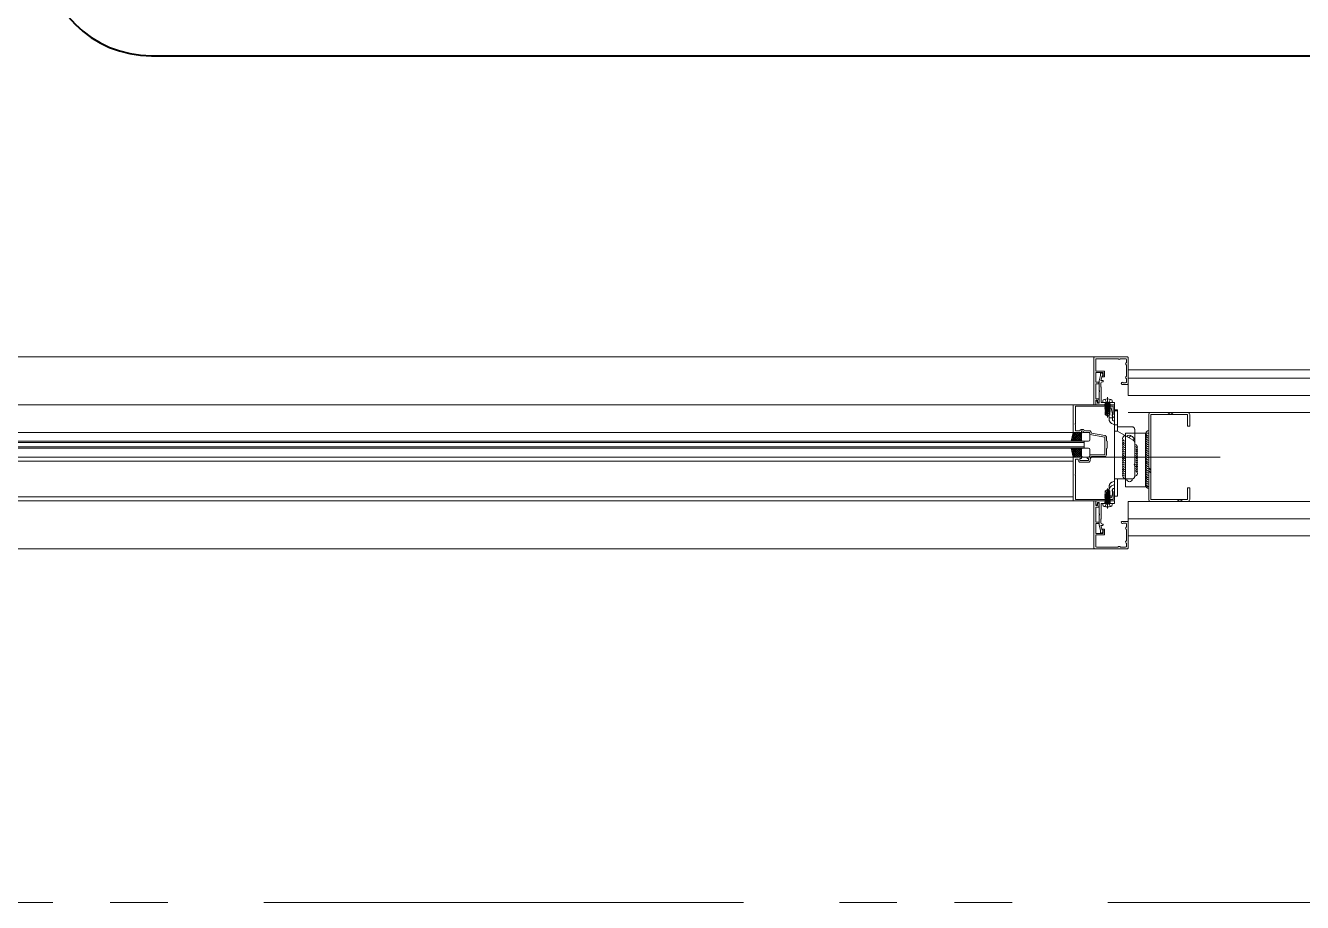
# Model space of a CAD drawing. Units: millimetres at full size. Extents: x -22551 to 92397, y -19340 to 14894.
# Drawn here: x 3147 to 4079, y -1231 to -591 of the extents above; entities that cross this region are included whole.
import ezdxf

# ---------------------------------------------------------------- set-up
doc = ezdxf.new("R2010")
doc.units = ezdxf.units.MM
doc.header["$LTSCALE"] = 70
doc.linetypes.add('DASHED3', pattern=[4, 3, -1])
doc.linetypes.add('DOUBLE_CHAIN1', pattern=[8.8, 5, -1, 0.6, -0.6, 0.6, -1])
doc.layers.add('1-6_配管－冷媒：冷媒配管用銅管', color=5, linetype='Continuous', lineweight=40)
doc.layers.add('2-0_通芯', color=7, linetype='Continuous', lineweight=15)

# ---------------------------------------------------------------- blocks, each defined once
blk = doc.blocks.new('グループ部品-125')
at = {"layer": '2-0_通芯'}
for p, q in [((896.61, -832.7), (3926.61, -832.7)), ((3926.61, -833.2), (3926.61, -867.7)), ((3951.61, -860.7), (3951.61, -833.2)), ((3951.61, -842.2), (4098.11, -842.2)), ((3947.36, -852.7), (3951.11, -852.7)), ((3951.61, -848.2), (4104.11, -848.2)), ((3932.01, -865.9), (3941.61, -865.9)), ((3933.11, -865.9), (3933.21, -864.78)), ((3934.88, -866.4), (3934.88, -866.6)), ((3936.61, -867.06), (3936.61, -862.15)), ((3938.34, -866.4), (3938.34, -866.6)), ((3940.11, -865.9), (3940.01, -864.78)), ((3941.61, -867.7), (3941.61, -865.9)), ((3951.61, -860.7), (4116.61, -860.7)), ((3941.61, -867.7), (881.61, -867.7)), ((3911.61, -887.5), (3911.61, -867.7)), ((3934.63, -866.6), (3938.59, -866.6)), ((3934.63, -866.6), (3934.63, -866.69)), ((3938.59, -867.39), (3934.63, -866.69)), ((3934.63, -866.69), (3935.01, -866.91)), ((3934.63, -867.21), (3935.01, -866.99)), ((3934.63, -867.21), (3934.63, -867.39)), ((3938.59, -868.09), (3934.63, -867.39)), ((3934.63, -867.39), (3935.01, -867.61)), ((3934.63, -867.91), (3935.01, -867.69)), ((3934.63, -868.61), (3935.01, -868.39)), ((3934.63, -868.61), (3934.63, -868.79)), ((3934.63, -868.61), (3938.59, -869.31)), ((3934.63, -868.79), (3935.01, -869.01)), ((3938.59, -869.49), (3934.63, -868.79)), ((3934.63, -869.31), (3935.01, -869.09)), ((3934.63, -869.31), (3938.59, -870.01)), ((3934.63, -869.31), (3934.63, -869.49)), ((3934.63, -869.49), (3935.01, -869.71)), ((3938.59, -870.19), (3934.63, -869.49)), ((3934.63, -870.01), (3935.01, -869.79)), ((3934.63, -870.01), (3938.59, -870.71)), ((3934.63, -870.01), (3934.63, -870.19)), ((3934.63, -870.19), (3935.01, -870.41)), ((3938.59, -870.89), (3934.63, -870.19)), ((3934.63, -870.71), (3935.01, -870.49)), ((3934.63, -870.71), (3938.59, -871.41)), ((3934.63, -870.71), (3934.63, -870.89)), ((3934.63, -870.89), (3935.01, -871.11)), ((3938.59, -871.59), (3934.63, -870.89)), ((3934.63, -871.41), (3935.01, -871.19)), ((3934.63, -871.41), (3935.26, -871.52)), ((3934.63, -871.41), (3934.63, -871.59)), ((3935.26, -871.7), (3934.63, -871.59)), ((3934.96, -872.6), (3935.26, -872.6)), ((3934.96, -874.89), (3936.46, -875.9)), ((3935.01, -866.91), (3938.21, -867.61)), ((3935.01, -866.99), (3935.01, -866.91)), ((3938.21, -867.69), (3935.01, -866.99)), ((3935.01, -867.61), (3938.21, -868.31)), ((3935.01, -867.69), (3935.01, -867.61)), ((3935.01, -868.39), (3935.01, -868.31)), ((3938.21, -869.09), (3935.01, -868.39)), ((3935.01, -869.01), (3938.21, -869.71)), ((3935.01, -869.09), (3935.01, -869.01)), ((3938.21, -869.79), (3935.01, -869.09)), ((3935.01, -869.71), (3938.21, -870.41)), ((3935.01, -869.79), (3935.01, -869.71)), ((3938.21, -870.49), (3935.01, -869.79)), ((3935.01, -870.41), (3938.21, -871.11)), ((3935.01, -870.49), (3935.01, -870.41)), ((3938.21, -871.19), (3935.01, -870.49)), ((3935.01, -871.11), (3938.21, -871.81)), ((3935.01, -871.19), (3935.01, -871.11)), ((3938.21, -871.89), (3935.01, -871.19)), ((3935.01, -872.6), (3935.01, -871.81)), ((3935.26, -874.7), (3936.46, -875.54)), ((3936.61, -874.39), (3935.75, -871.49)), ((3935.79, -871.62), (3938.59, -872.11)), ((3938.59, -872.29), (3935.84, -871.8)), ((3935.9, -872), (3938.21, -872.51)), ((3936.08, -872.6), (3938.26, -872.6)), ((3936.46, -875.54), (3936.46, -875.9)), ((3936.61, -869.26), (3936.61, -868.06)), ((3936.61, -870.26), (3936.61, -876.83)), ((3936.61, -874.39), (3936.76, -875.9)), ((3938.26, -874.89), (3936.76, -875.9)), ((3936.81, -866.6), (3938.21, -866.91)), ((3939.29, -869.83), (3937.02, -870.23)), ((3937.31, -874), (3938.26, -874.81)), ((3938.59, -866.69), (3938.21, -866.91)), ((3938.21, -866.99), (3938.21, -866.91)), ((3938.59, -867.39), (3938.21, -867.61)), ((3938.21, -867.69), (3938.21, -867.61)), ((3938.59, -868.09), (3938.21, -868.31)), ((3938.21, -868.39), (3938.21, -868.31)), ((3938.59, -868.79), (3938.21, -869.01)), ((3938.21, -869.09), (3938.21, -869.01)), ((3938.59, -869.31), (3938.21, -869.09)), ((3938.59, -869.49), (3938.21, -869.71)), ((3938.21, -869.79), (3938.21, -869.71)), ((3938.59, -870.01), (3938.21, -869.79)), ((3938.59, -870.19), (3938.21, -870.41)), ((3938.21, -870.49), (3938.21, -870.41)), ((3938.59, -870.71), (3938.21, -870.49)), ((3938.59, -870.89), (3938.21, -871.11)), ((3938.21, -871.19), (3938.21, -871.11)), ((3938.59, -871.41), (3938.21, -871.19)), ((3938.59, -871.59), (3938.21, -871.81)), ((3938.21, -871.89), (3938.21, -871.81)), ((3938.59, -872.11), (3938.21, -871.89)), ((3938.59, -872.29), (3938.21, -872.51)), ((3938.21, -872.59), (3938.21, -872.51)), ((3938.26, -872.6), (3938.26, -874.89)), ((3938.59, -867.91), (3938.59, -868.09)), ((3938.59, -869.31), (3938.59, -869.49)), ((3938.59, -870.01), (3938.59, -870.19)), ((3938.59, -870.71), (3938.59, -870.89)), ((3938.59, -871.41), (3938.59, -871.59)), ((3938.59, -872.11), (3938.59, -872.29)), ((3940.28, -874.7), (3940.31, -874.7)), ((3943.91, -879.7), (3943.91, -872.1)), ((3951.61, -873.2), (4129.11, -873.2)), ((3966.61, -936.6), (3966.61, -874.8)), ((3968.21, -873.2), (3995.01, -873.2)), ((3980.68, -873.2), (3982.28, -874.8)), ((3982.8, -873.2), (3984.4, -874.8)), ((3936.46, -875.9), (3936.76, -875.9)), ((3941.61, -876.22), (3941.61, -876.93)), ((3919.61, -894.2), (2421.11, -894.2)), ((2423.11, -887.7), (3917.61, -887.7)), ((3911.61, -887.7), (3910.11, -894.2)), ((3916.37, -887.7), (3910.18, -893.89)), ((3910.52, -894.2), (3910.19, -893.86)), ((3911.94, -894.2), (3910.45, -892.72)), ((3914.95, -887.7), (3910.61, -892.05)), ((3913.35, -894.2), (3910.72, -891.57)), ((3914.77, -894.2), (3910.98, -890.42)), ((3913.54, -887.7), (3911.03, -890.21)), ((3916.18, -894.2), (3911.25, -889.27)), ((3917.61, -887.87), (3911.28, -894.2)), ((3912.13, -887.7), (3911.46, -888.37)), ((3917.6, -894.2), (3911.51, -888.12)), ((3917.61, -892.8), (3912.51, -887.7)), ((3917.61, -889.29), (3912.7, -894.2)), ((3917.61, -891.39), (3913.92, -887.7)), ((3917.61, -890.7), (3914.11, -894.2)), ((3917.61, -889.97), (3915.34, -887.7)), ((3917.61, -892.11), (3915.52, -894.2)), ((3917.61, -888.56), (3916.75, -887.7)), ((3917.61, -893.53), (3916.94, -894.2)), ((3917.45, -885.7), (3918.58, -885.7)), ((3917.61, -894.2), (3917.61, -886.7)), ((3917.61, -888.7), (3917.61, -893.2)), ((3922.61, -887.7), (3918.61, -887.7)), ((3918.61, -894.2), (3922.61, -894.2)), ((3919.61, -899.2), (3919.61, -894.2)), ((3923.61, -893.2), (3923.61, -888.7)), ((3924.8, -888.19), (3934.57, -889.91)), ((3941.61, -887), (3941.61, -886.7)), ((3966.61, -888.39), (3966.61, -927.39)), ((3919.61, -895.2), (2421.11, -895.2)), ((3919.61, -898.2), (2421.11, -898.2)), ((3919.61, -899.2), (2421.11, -899.2)), ((3911.61, -905.7), (3910.11, -899.2)), ((3916.37, -905.7), (3910.18, -899.52)), ((3910.52, -899.2), (3910.19, -899.54)), ((3911.94, -899.2), (3910.45, -900.69)), ((3914.95, -905.7), (3910.61, -901.35)), ((3913.35, -899.2), (3910.72, -901.84)), ((3914.77, -899.2), (3910.98, -902.98)), ((3913.54, -905.7), (3911.03, -903.19)), ((3916.18, -899.2), (3911.25, -904.13)), ((3917.61, -905.53), (3911.28, -899.2)), ((3917.6, -899.2), (3911.51, -905.28)), ((3917.61, -900.6), (3912.51, -905.7)), ((3917.61, -904.11), (3912.7, -899.2)), ((3917.61, -902.01), (3913.92, -905.7)), ((3917.61, -902.7), (3914.11, -899.2)), ((3917.61, -903.43), (3915.34, -905.7)), ((3917.61, -901.29), (3915.52, -899.2)), ((3917.61, -899.87), (3916.94, -899.2)), ((3917.61, -899.2), (3917.61, -906.7)), ((3917.61, -904.7), (3917.61, -900.2)), ((3918.61, -899.2), (3922.61, -899.2)), ((3923.61, -900.2), (3923.61, -904.7)), ((2423.11, -905.7), (3917.61, -905.7)), ((3911.61, -908.7), (2429.11, -908.7)), ((3912.13, -905.7), (3911.46, -905.03)), ((3911.61, -937.7), (3911.61, -905.9)), ((3922.51, -909.5), (3916.71, -909.5)), ((3917.61, -904.84), (3916.75, -905.7)), ((3922.61, -905.7), (3918.61, -905.7)), ((3966.61, -913.58), (3968.21, -915.18)), ((3966.61, -915.7), (3968.21, -917.3)), ((3934.96, -930.51), (3936.46, -929.5)), ((3934.96, -932.8), (3934.96, -930.51)), ((3935.91, -931.4), (3934.96, -930.59)), ((3936.61, -931.01), (3936.46, -929.5)), ((3936.76, -929.5), (3936.46, -929.5)), ((3936.61, -935.14), (3936.61, -928.57)), ((3936.61, -931.01), (3937.47, -933.91)), ((3938.26, -930.51), (3936.76, -929.5)), ((3936.76, -929.86), (3936.76, -929.5)), ((3937.96, -930.71), (3936.76, -929.86)), ((3940.31, -930.7), (3940.28, -930.7)), ((3941.61, -925.4), (3941.61, -925.7)), ((3996.61, -928.2), (3996.61, -936.6)), ((881.61, -937.7), (3941.61, -937.7)), ((3911.61, -934.7), (2429.11, -934.7)), ((3926.61, -972.2), (3926.61, -937.7)), ((3941.61, -939.5), (3932.01, -939.5)), ((3933.11, -939.5), (3933.21, -940.62)), ((3934.63, -933.11), (3935.01, -932.89)), ((3934.63, -933.29), (3934.63, -933.11)), ((3934.63, -933.11), (3937.38, -933.6)), ((3934.63, -933.29), (3935.01, -933.51)), ((3937.43, -933.78), (3934.63, -933.29)), ((3934.63, -933.81), (3935.01, -933.59)), ((3934.63, -933.99), (3934.63, -933.81)), ((3934.63, -933.81), (3938.59, -934.51)), ((3934.63, -933.99), (3935.01, -934.21)), ((3938.59, -934.69), (3934.63, -933.99)), ((3934.63, -934.51), (3935.01, -934.29)), ((3934.63, -934.69), (3934.63, -934.51)), ((3934.63, -934.51), (3938.59, -935.21)), ((3934.63, -934.69), (3935.01, -934.91)), ((3938.59, -935.39), (3934.63, -934.69)), ((3934.63, -935.21), (3935.01, -934.99)), ((3934.63, -935.39), (3934.63, -935.21)), ((3934.63, -935.21), (3938.59, -935.91)), ((3934.63, -935.39), (3935.01, -935.61)), ((3938.59, -936.09), (3934.63, -935.39)), ((3934.63, -935.91), (3935.01, -935.69)), ((3934.63, -936.09), (3934.63, -935.91)), ((3934.63, -935.91), (3938.59, -936.61)), ((3934.63, -936.09), (3935.01, -936.31)), ((3938.59, -936.79), (3934.63, -936.09)), ((3934.63, -936.61), (3935.01, -936.39)), ((3934.63, -937.31), (3935.01, -937.09)), ((3934.63, -937.31), (3938.59, -938.01)), ((3934.63, -937.49), (3934.63, -937.31)), ((3934.63, -938.01), (3935.01, -937.79)), ((3934.63, -938.01), (3938.59, -938.71)), ((3934.63, -938.71), (3935.01, -938.49)), ((3938.59, -938.8), (3934.63, -938.8)), ((3934.88, -939), (3934.88, -938.8)), ((3937.14, -932.8), (3934.96, -932.8)), ((3935.01, -932.81), (3935.01, -932.89)), ((3937.32, -933.4), (3935.01, -932.89)), ((3935.01, -933.51), (3935.01, -933.59)), ((3935.01, -933.51), (3938.21, -934.21)), ((3938.21, -934.29), (3935.01, -933.59)), ((3935.01, -934.21), (3935.01, -934.29)), ((3935.01, -934.21), (3938.21, -934.91)), ((3938.21, -934.99), (3935.01, -934.29)), ((3935.01, -934.91), (3935.01, -934.99)), ((3935.01, -934.91), (3938.21, -935.61)), ((3938.21, -935.69), (3935.01, -934.99)), ((3935.01, -935.61), (3935.01, -935.69)), ((3935.01, -935.61), (3938.21, -936.31)), ((3938.21, -936.39), (3935.01, -935.69)), ((3935.01, -936.31), (3935.01, -936.39)), ((3935.01, -936.31), (3938.21, -937.01)), ((3935.01, -937.01), (3935.01, -937.09)), ((3938.21, -937.79), (3935.01, -937.09)), ((3935.01, -937.71), (3938.21, -938.41)), ((3935.01, -937.71), (3935.01, -937.79)), ((3938.21, -938.49), (3935.01, -937.79)), ((3935.01, -938.41), (3935.01, -938.49)), ((3936.41, -938.8), (3935.01, -938.49)), ((3936.61, -936.14), (3936.61, -937.34)), ((3936.61, -938.34), (3936.61, -943.25)), ((3938.26, -932.8), (3937.96, -932.8)), ((3937.96, -933.7), (3938.59, -933.81)), ((3938.59, -933.99), (3937.96, -933.88)), ((3938.21, -932.8), (3938.21, -933.59)), ((3938.59, -933.99), (3938.21, -934.21)), ((3938.21, -934.21), (3938.21, -934.29)), ((3938.59, -934.51), (3938.21, -934.29)), ((3938.59, -934.69), (3938.21, -934.91)), ((3938.21, -934.91), (3938.21, -934.99)), ((3938.59, -935.21), (3938.21, -934.99)), ((3938.59, -935.39), (3938.21, -935.61)), ((3938.21, -935.61), (3938.21, -935.69)), ((3938.59, -935.91), (3938.21, -935.69)), ((3938.59, -936.09), (3938.21, -936.31)), ((3938.21, -936.31), (3938.21, -936.39)), ((3938.59, -936.61), (3938.21, -936.39)), ((3938.59, -936.79), (3938.21, -937.01)), ((3938.21, -937.01), (3938.21, -937.09)), ((3938.59, -937.49), (3938.21, -937.71)), ((3938.21, -937.71), (3938.21, -937.79)), ((3938.59, -938.01), (3938.21, -937.79)), ((3938.59, -938.19), (3938.21, -938.41)), ((3938.21, -938.41), (3938.21, -938.49)), ((3938.59, -938.71), (3938.21, -938.49)), ((3938.34, -939), (3938.34, -938.8)), ((3938.59, -933.99), (3938.59, -933.81)), ((3938.59, -934.69), (3938.59, -934.51)), ((3938.59, -935.39), (3938.59, -935.21)), ((3938.59, -936.09), (3938.59, -935.91)), ((3938.59, -936.79), (3938.59, -936.61)), ((3938.59, -938.19), (3938.59, -938.01)), ((3938.59, -938.8), (3938.59, -938.71)), ((3940.11, -939.5), (3940.01, -940.62)), ((3941.61, -937.7), (3941.61, -939.5)), ((3951.61, -938.2), (3951.61, -972.2)), ((3951.61, -938.2), (4206.61, -938.2)), ((3995.01, -938.2), (3968.21, -938.2)), ((3987.51, -936.6), (3989.11, -938.2)), ((3989.63, -936.6), (3991.23, -938.2)), ((3947.36, -952.7), (3951.11, -952.7)), ((3951.61, -950.7), (4194.11, -950.7)), ((3951.61, -963.2), (4371.61, -963.2)), ((3926.61, -972.7), (896.61, -972.7))]:
    blk.add_line(p, q, dxfattribs=at)
at = {"layer": '2-0_通芯', "linetype": 'DASHED3'}
for p, q in [((3937.81, -874.7), (3937.02, -870.23)), ((3937.81, -878.3), (3937.81, -874.7)), ((3940.11, -874.5), (3939.29, -869.83)), ((3940.11, -878.3), (3940.11, -874.5)), ((3941.61, -934.2), (3941.61, -871.2)), ((3943.91, -871.2), (3941.61, -871.2)), ((3943.91, -872.1), (3941.61, -872.1)), ((3943.91, -886.85), (3943.91, -871.2)), ((3937.81, -877.23), (3940.11, -877.23)), ((3939.72, -881.29), (3941.61, -882.17)), ((3941.61, -877.05), (3940.11, -876.34)), ((3941.61, -879.63), (3940.69, -879.2)), ((3943.91, -882.34), (3941.61, -882.34)), ((3943.91, -883.7), (3954.41, -883.7)), ((3949.61, -888.39), (3966.61, -888.39)), ((3949.61, -927.39), (3949.61, -888.39)), ((3956.41, -885.7), (3956.41, -910.49)), ((3964.31, -888.39), (3964.31, -927.39)), ((3956.41, -919.7), (3956.41, -911.91)), ((3941.61, -921.7), (3954.41, -921.7)), ((3943.91, -934.2), (3943.91, -921.7)), ((3937.81, -927.1), (3937.81, -929.64)), ((3937.81, -929.69), (3937.81, -932.46)), ((3939.7, -926.71), (3941.61, -925.81)), ((3939.72, -924.11), (3941.61, -923.23)), ((3940.11, -929.69), (3940.11, -932.66)), ((3941.61, -928.35), (3940.68, -928.79)), ((3966.61, -927.39), (3949.61, -927.39)), ((3937.81, -932.46), (3937.33, -935.17)), ((3937.33, -935.17), (3939.6, -935.57)), ((3937.58, -933.76), (3939.85, -934.16)), ((3940.11, -932.66), (3939.6, -935.57)), ((3941.61, -934.2), (3943.91, -934.2))]:
    blk.add_line(p, q, dxfattribs=at)
at = {"layer": '2-0_通芯', "linetype": 'DOUBLE_CHAIN1'}
for p, q in [((-4339.14, -905.7), (7495.33, -905.7)), ((-22551.09, -1230.7), (23861.61, -1230.7))]:
    blk.add_line(p, q, dxfattribs=at)
at = {"layer": '2-0_通芯'}
for points in [[(3951.11, -832.7), (3927.11, -832.7), (3926.61, -833.2)], [(3930.01, -851.2), (3928.01, -851.2), (3928.01, -844), (3933.41, -844), (3933.41, -846.03), (3933.01, -846.6), (3933.01, -847.1), (3934.41, -847.1), (3934.41, -843), (3928.01, -843), (3928.01, -834.5)], [(3928.51, -834), (3944.09, -834), (3944.32, -834.12)], [(3945.9, -834.12), (3946.14, -834), (3949.81, -834)], [(3950.31, -834.5), (3950.31, -836.68), (3950.2, -836.91)], [(3950.2, -838.49), (3950.31, -838.73), (3950.31, -846.68), (3950.2, -846.91)], [(3931.51, -844.5), (3931.51, -846.27), (3930.51, -850), (3930.51, -857.24), (3930.63, -857.43), (3930.63, -857.98), (3930.51, -858.16), (3930.51, -866.5), (3929.38, -866.5), (3929.1, -864.91)], [(3932.91, -849.8), (3931.81, -849.8), (3932.71, -846.42), (3933.57, -846.19), (3932.44, -844.25), (3931.51, -844.5)], [(3930.51, -865.76), (3930.29, -863.2), (3928.01, -863.2), (3928.01, -852.2), (3930.01, -852.2)], [(3932.01, -865.9), (3932.01, -854.7), (3931.71, -854.4), (3931.71, -852)], [(3949.81, -851.5), (3948.1, -851.5), (3947.89, -851.41)], [(3950.2, -848.49), (3950.31, -848.73), (3950.31, -851)], [(3928.11, -867.7), (3928.11, -864.3), (3929.24, -864.3), (3929.52, -865.89)], [(3934.56, -863.54), (3935.47, -865.35), (3936.61, -865.96)], [(3937.07, -865.9), (3936.89, -866.02), (3936.34, -866.02), (3936.15, -865.9)], [(3938.66, -863.54), (3937.76, -865.35), (3936.61, -865.96)], [(3940.61, -874.4), (3940.61, -868.7), (3913.21, -868.7), (3913.21, -881.24)], [(3934.63, -867.21), (3938.59, -867.91), (3938.21, -867.69)], [(3934.63, -867.91), (3938.59, -868.61), (3938.59, -868.79), (3934.63, -868.09)], [(3934.63, -867.91), (3934.63, -868.09), (3935.01, -868.31), (3938.21, -869.01)], [(3934.63, -871.59), (3935.01, -871.81), (3935.26, -871.86)], [(3934.96, -872.6), (3934.96, -874.89), (3935.26, -874.7)], [(3938.59, -868.61), (3938.21, -868.39), (3935.01, -867.69)], [(3935.13, -866.6), (3938.59, -867.21), (3938.59, -867.39)], [(3936.46, -875.54), (3935.26, -871.55), (3935.26, -874.7)], [(3938.59, -867.21), (3938.21, -866.99), (3936.41, -866.6)], [(3936.61, -874.5), (3937.31, -874), (3937.45, -872.6)], [(3938.59, -866.6), (3938.59, -866.69), (3938.1, -866.6)], [(3941.61, -868.2), (3941.61, -876.7), (3940.61, -876.7), (3939.98, -875.61), (3939.98, -875)], [(3996.61, -874.8), (3996.61, -883.2), (3995.01, -883.2), (3995.01, -874.8), (3968.21, -874.8), (3968.21, -936.6), (3995.01, -936.6), (3995.01, -928.2), (3996.61, -928.2)], [(3913.21, -882.16), (3913.21, -886.5), (3916.41, -886.5), (3916.58, -886.2)], [(3917.61, -906.7), (3916.41, -906.7), (3916.41, -908.3), (3922.81, -908.3), (3922.81, -906.7), (3921.61, -906.7), (3921.61, -905.7), (3923.61, -905.7), (3923.61, -904.2), (3934.61, -904.2), (3934.61, -891.14)], [(3934.61, -891.14), (3923.61, -889.2), (3923.61, -887.7), (3920.26, -887.7), (3918.11, -886.7), (3917.61, -886.7)], [(3919.01, -885.79), (3920.52, -886.5), (3923.31, -886.5)], [(3935.81, -891.39), (3935.81, -893.8), (3936.21, -894.2), (3936.21, -899.2), (3935.81, -899.6), (3935.81, -903.9)], [(3915.21, -908), (3915.21, -907.2), (3913.21, -907.2), (3913.21, -918.24)], [(3934.31, -905.4), (3925.11, -905.4), (3924.01, -906.97), (3924.01, -908)], [(3913.21, -919.16), (3913.21, -936.7), (3940.61, -936.7), (3940.61, -931)], [(3936.61, -930.9), (3935.91, -931.4), (3935.77, -932.8)], [(3936.76, -929.86), (3937.96, -933.85), (3937.96, -930.71)], [(3938.26, -932.8), (3938.26, -930.51), (3937.96, -930.71)], [(3939.98, -930.4), (3939.98, -929.79), (3940.61, -928.7), (3941.61, -928.7), (3941.61, -937.2)], [(3930.51, -939.64), (3930.29, -942.2), (3928.01, -942.2), (3928.01, -953.2), (3930.01, -953.2)], [(3928.11, -937.7), (3928.11, -941.1), (3929.24, -941.1), (3929.52, -939.51)], [(3931.51, -960.9), (3931.51, -959.14), (3930.51, -955.4), (3930.51, -948.16), (3930.63, -947.98), (3930.63, -947.43), (3930.51, -947.24), (3930.51, -938.9), (3929.38, -938.9), (3929.1, -940.49)], [(3932.01, -939.5), (3932.01, -950.7), (3931.71, -951), (3931.71, -953.4)], [(3934.56, -941.86), (3935.47, -940.05), (3936.61, -939.44)], [(3938.59, -937.49), (3934.63, -936.79), (3934.63, -936.61), (3938.59, -937.31)], [(3934.63, -936.79), (3935.01, -937.01), (3938.21, -937.71)], [(3938.59, -938.19), (3934.63, -937.49), (3935.01, -937.71)], [(3938.1, -938.8), (3934.63, -938.19), (3934.63, -938.01)], [(3934.63, -938.19), (3935.01, -938.41), (3936.81, -938.8)], [(3934.63, -938.8), (3934.63, -938.71), (3935.13, -938.8)], [(3938.59, -937.49), (3938.59, -937.31), (3938.21, -937.09), (3935.01, -936.39)], [(3937.07, -939.5), (3936.89, -939.38), (3936.34, -939.38), (3936.15, -939.5)], [(3938.66, -941.86), (3937.76, -940.05), (3936.61, -939.44)], [(3938.59, -933.81), (3938.21, -933.59), (3937.96, -933.54)], [(3930.01, -954.2), (3928.01, -954.2), (3928.01, -961.4), (3933.41, -961.4), (3933.41, -959.37), (3933.01, -958.8), (3933.01, -958.3), (3934.41, -958.3), (3934.41, -962.4), (3928.01, -962.4), (3928.01, -970.9)], [(3932.91, -955.6), (3931.81, -955.6), (3932.71, -958.98), (3933.57, -959.21), (3932.44, -961.15), (3931.51, -960.9)], [(3949.81, -953.9), (3948.1, -953.9), (3947.89, -953.99)], [(3950.2, -956.91), (3950.31, -956.68), (3950.31, -954.4)], [(3950.2, -966.91), (3950.31, -966.68), (3950.31, -958.73), (3950.2, -958.49)], [(3950.31, -970.9), (3950.31, -968.73), (3950.2, -968.49)], [(3951.11, -972.7), (3927.11, -972.7), (3926.61, -972.2)], [(3928.51, -971.4), (3944.09, -971.4), (3944.32, -971.29)], [(3945.9, -971.29), (3946.14, -971.4), (3949.81, -971.4)]]:
    blk.add_lwpolyline(points, dxfattribs=at)
at = {"layer": '2-0_通芯', "linetype": 'DASHED3'}
blk.add_lwpolyline([(3955.41, -893.49), (3943.91, -886.85), (3941.61, -886.85)], dxfattribs=at)
at = {"layer": '2-0_通芯'}
for centre, radius, start, end in [((3928.51, -834.5), 0.5, 90.00001, 179.99999), ((3945.11, -833.5), 1, 217.97987, 322.02013), ((3949.81, -834.5), 0.5, 0.00001, 89.99999), ((3950.81, -837.7), 1, 127.97987, 232.02013), ((3951.11, -833.2), 0.5, 0.00001, 89.99999), ((3950.81, -847.7), 1, 127.97987, 232.02013), ((3930.01, -851.7), 0.5, 269.99999, 90.00001), ((3932.91, -852), 1.2, 90.00001, 179.99999), ((3932.91, -850.3), 0.5, 269.99999, 90.00001), ((3947.36, -851.95), 0.75, 45.58467, 269.99998), ((3949.81, -851), 0.5, 270.00001, 359.99999), ((3951.11, -852.2), 0.5, 270.00001, 359.99999), ((3928.61, -865), 0.5, 9.99999, 180), ((3930.01, -865.8), 0.5, 190.00001, 5), ((3934.5, -864.89), 1.3, 105.88085, 175), ((3936.61, -872.3), 9, 74.11915, 105.88085), ((3934.38, -866.4), 0.5, 0, 90), ((3938.84, -866.4), 0.5, 90, 180), ((3938.72, -864.89), 1.3, 5, 74.11915), ((3935.51, -871.55), 0.248, 12.80904, 180), ((3940.28, -875), 0.3, 90, 180), ((3940.31, -874.4), 0.3, 270, 0), ((3941.11, -868.2), 0.5, 0, 90), ((3968.21, -874.8), 1.6, 90, 180), ((3995.01, -874.8), 1.6, 0, 90), ((3913.21, -881.7), 0.3, 113.57818, 246.42182), ((3913.01, -881.24), 0.2, 293.57818, 0), ((3913.01, -882.16), 0.2, 0, 66.42182), ((3911.81, -887.5), 0.2, 180, 270), ((3917.45, -886.7), 1, 90, 150), ((3918.61, -888.7), 1, 90.0001, 180.0001), ((3918.61, -893.2), 1, 180.0001, 270.0001), ((3918.58, -886.7), 1, 65, 90), ((3922.61, -888.7), 1, 0.0001, 90.0001), ((3922.61, -893.2), 1, 270.0001, 0.0001), ((3923.31, -888), 1.5, 352.68721, 90), ((3934.31, -891.39), 1.5, 0, 80), ((3949.61, -892.14), 2, 90, 270), ((3949.61, -893.74), 2, 156.42182, 270), ((3952.43, -891.77), 2, 36.40668, 149.98486), ((3953.81, -892.57), 2, 329.98486, 149.98486), ((3966.61, -888.39), 2, 90, 270), ((3966.61, -889.99), 2, 156.42182, 270), ((3966.61, -891.59), 2, 156.42182, 270), ((3966.61, -893.19), 2, 156.42182, 270), ((3966.61, -894.79), 2, 156.42182, 270), ((3918.61, -900.2), 1, 89.9999, 179.9999), ((3922.61, -900.2), 1, 359.9999, 89.9999), ((3949.61, -895.34), 2, 156.42182, 270), ((3949.61, -896.94), 2, 156.42182, 270), ((3949.61, -898.54), 2, 156.42182, 270), ((3949.61, -900.14), 2, 156.42182, 270), ((3949.61, -901.74), 2, 156.42182, 270), ((3949.61, -903.34), 2, 156.42182, 270), ((3956.41, -898.5), 2, 336.42182, 90), ((3956.41, -900.1), 2, 336.42182, 90), ((3956.41, -901.7), 2, 336.42182, 90), ((3956.41, -903.3), 2, 336.42182, 90), ((3956.41, -904.9), 2, 336.42182, 90), ((3966.61, -896.39), 2, 156.42182, 270), ((3966.61, -897.99), 2, 156.42182, 270), ((3966.61, -899.59), 2, 156.42182, 270), ((3966.61, -901.19), 2, 156.42182, 270), ((3966.61, -902.79), 2, 156.42182, 270), ((3966.61, -904.39), 2, 156.42182, 270), ((3911.81, -905.9), 0.2, 90, 180), ((3916.71, -908), 1.5, 180, 270), ((3918.61, -904.7), 1, 179.9999, 269.9999), ((3922.51, -908), 1.5, 270, 0), ((3922.61, -904.7), 1, 269.9999, 359.9999), ((3934.31, -903.9), 1.5, 270, 0), ((3949.61, -904.94), 2, 156.42182, 270), ((3949.61, -906.54), 2, 156.42182, 270), ((3949.61, -908.14), 2, 156.42182, 270), ((3949.61, -909.74), 2, 156.42182, 270), ((3949.61, -911.34), 2, 156.42182, 270), ((3949.61, -912.94), 2, 156.42182, 270), ((3957.11, -911.2), 1, 134.427, 225.573), ((3956.41, -906.5), 2, 336.42182, 90), ((3956.41, -908.1), 2, 336.42182, 90), ((3956.41, -909.7), 2, 336.42182, 90), ((3956.41, -911.3), 2, 336.42182, 90), ((3956.41, -912.9), 2, 336.42182, 90), ((3956.41, -914.5), 2, 336.42182, 90), ((3966.61, -905.99), 2, 156.42182, 270), ((3966.61, -907.59), 2, 156.42182, 270), ((3966.61, -909.19), 2, 156.42182, 270), ((3966.61, -910.79), 2, 156.42182, 270), ((3966.61, -912.39), 2, 156.42182, 270), ((3913.21, -918.7), 0.3, 113.57818, 246.42182), ((3913.01, -918.24), 0.2, 293.57818, 0), ((3913.01, -919.16), 0.2, 0, 66.42182), ((3949.61, -914.54), 2, 156.42182, 270), ((3949.61, -916.14), 2, 156.42182, 270), ((3949.61, -917.74), 2, 156.42182, 270), ((3949.61, -919.34), 2, 156.42182, 270), ((3952.61, -921.7), 2, 180, 0), ((3956.41, -916.1), 2, 336.42182, 90), ((3956.41, -917.7), 2, 270, 90), ((3966.61, -913.99), 2, 156.42182, 270), ((3966.61, -915.59), 2, 156.42182, 270), ((3966.61, -917.19), 2, 156.42182, 270), ((3966.61, -918.79), 2, 156.42182, 270), ((3966.61, -920.39), 2, 156.42182, 270), ((3966.61, -921.99), 2, 156.42182, 270), ((3940.28, -930.4), 0.3, 180, 270), ((3940.31, -931), 0.3, 0, 90), ((3966.61, -923.59), 2, 156.42182, 270), ((3966.61, -925.19), 2, 156.42182, 270), ((3966.61, -926.79), 2, 156.42182, 270), ((3928.61, -940.4), 0.5, 180, 350.00001), ((3930.01, -939.6), 0.5, 355, 169.99999), ((3934.5, -940.51), 1.3, 185, 254.11915), ((3934.38, -939), 0.5, 270, 0), ((3937.71, -933.85), 0.248, 192.80904, 0), ((3938.84, -939), 0.5, 180, 270), ((3938.72, -940.51), 1.3, 285.88085, 355), ((3941.11, -937.2), 0.5, 270, 0), ((3968.21, -936.6), 1.6, 180, 270), ((3995.01, -936.6), 1.6, 270.00191, 0), ((3936.61, -933.1), 9, 254.11915, 285.88085), ((3930.01, -953.7), 0.5, 269.99999, 90.00001), ((3932.91, -953.4), 1.2, 180.00001, 269.99999), ((3932.91, -955.1), 0.5, 269.99999, 90.00001), ((3947.36, -953.45), 0.75, 90.00002, 314.41533), ((3949.81, -954.4), 0.5, 0.00001, 89.99999), ((3950.81, -957.7), 1, 127.97987, 232.02013), ((3951.11, -953.2), 0.5, 0.00001, 89.99999), ((3950.81, -967.7), 1, 127.97987, 232.02013), ((3928.51, -970.9), 0.5, 180.00001, 269.99999), ((3945.11, -971.9), 1, 37.97987, 142.02013), ((3949.81, -970.9), 0.5, 270.00001, 359.99999), ((3951.11, -972.2), 0.5, 270.00001, 359.99999)]:
    blk.add_arc(centre, radius, start, end, dxfattribs=at)
at = {"layer": '2-0_通芯', "linetype": 'DASHED3'}
for centre, radius, start, end in [((3941.11, -878.3), 3.3, 180, 245), ((3941.11, -878.3), 1, 180, 245), ((3954.41, -885.7), 2, 0, 90), ((3954.41, -895.22), 2, 0, 60), ((3954.41, -919.7), 2, 270, 0), ((3941.11, -927.1), 3.3, 115, 180), ((3941.11, -929.69), 3.3, 115.33088, 180), ((3941.11, -929.69), 1, 115.33088, 180)]:
    blk.add_arc(centre, radius, start, end, dxfattribs=at)

msp = doc.modelspace()

# ---------------------------------------------------------------- linework, layer by layer
at = {"layer": '1-6_配管－冷媒：冷媒配管用銅管'}
msp.add_line((3238.97, -612.99), (9000.44, -612.99), dxfattribs=at)
msp.add_arc((3238.97, -534.24), 78.75, 180, 270, dxfattribs=at)

# ---------------------------------------------------------------- block references
at = {"layer": '2-0_通芯'}
msp.add_blockref('グループ部品-125', (0, 0), dxfattribs=at)

doc.saveas('drawing.dxf')
